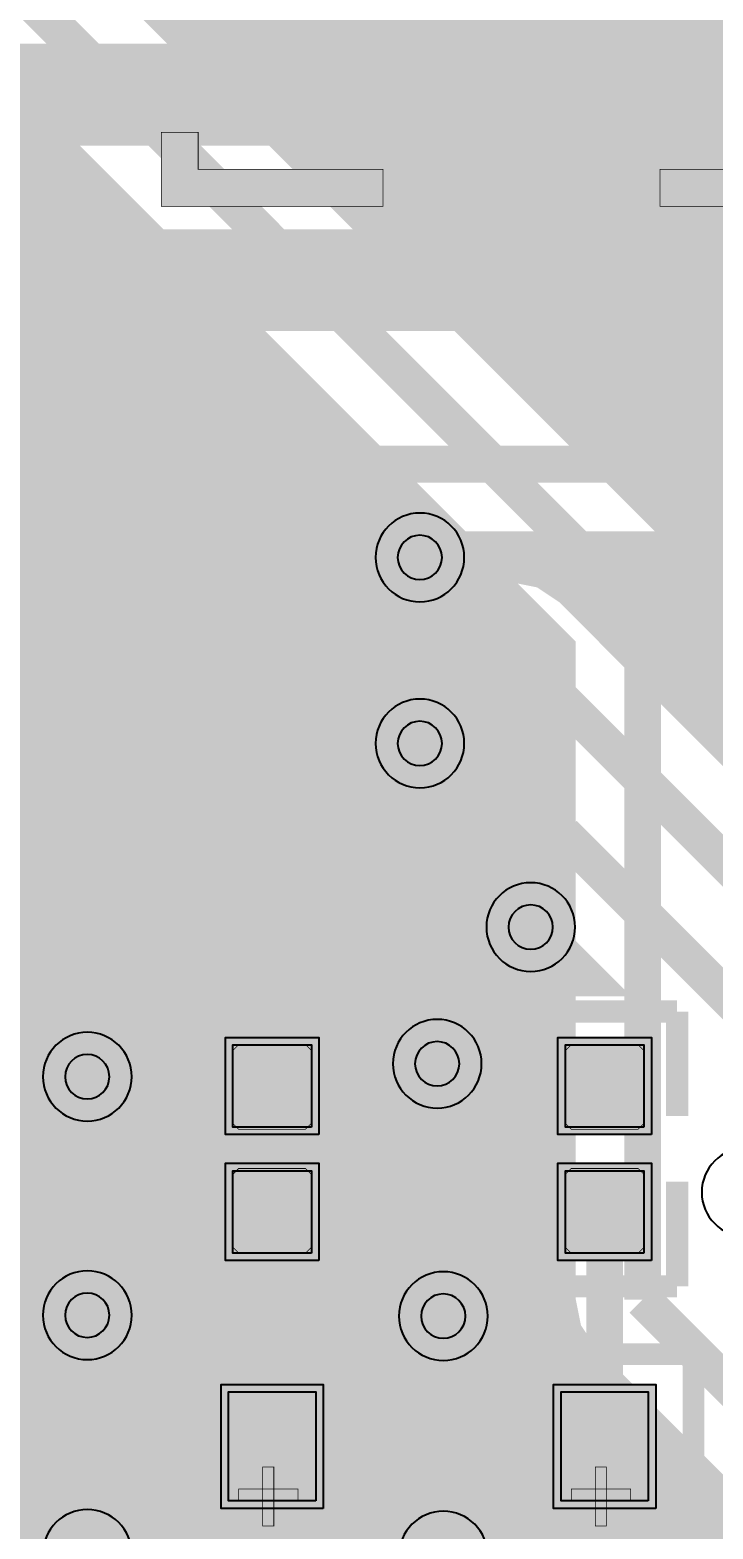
# Model space of a CAD drawing. Header units: millimetres. Extents: x 292.6 to 386.6, y -84.8 to -44.4.
# Drawn here: x 349.87 to 354.57, y -66.87 to -56.57 of the extents above; entities that cross this region are included whole.
import ezdxf

# ---------------------------------------------------------------- set-up
doc = ezdxf.new("R2010")
doc.units = ezdxf.units.MM
doc.header["$MEASUREMENT"] = 0
for name, color, linetype, true_color in [('Bottom-Layer', 7, 'Continuous', 0x0000ff), ('Document-Layer', 7, 'Continuous', 0xffffff), ('Hole-Layer', 7, 'Continuous', 0x222222), ('Multi-Layer', 7, 'Continuous', 0xc0c0c0), ('Top-Layer', 7, 'Continuous', 0xff0000), ('Top-Paste-Mask-Layer', 7, 'Continuous', 0x808080), ('Top-Silkscreen-Layer', 7, 'Continuous', 0xffcc00), ('Top-Solder-Mask-Layer', 7, 'Continuous', 0x800080)]:
    doc.layers.add(name, color=color, linetype=linetype, true_color=true_color)

msp = doc.modelspace()

# ---------------------------------------------------------------- hatches: boundary and pattern name
at = {"layer": 'Bottom-Layer'}
for points in [[(297.031, -81.582), (297.031, -74.871), (297.079, -74.985), (297.155, -75.082), (301.791, -79.718), (301.948, -79.823), (302.134, -79.86), (304.419, -79.86), (304.713, -79.91), (304.999, -79.826), (305.219, -79.625), (305.329, -79.348), (305.307, -79.05), (305.156, -78.793), (304.908, -78.628), (304.612, -78.588), (304.329, -78.682), (304.115, -78.89), (302.335, -78.89), (297.983, -74.538), (297.983, -65.489), (298.198, -65.879), (298.545, -66.159), (298.972, -66.288), (299.415, -66.245), (299.81, -66.038), (300.098, -65.698), (300.235, -65.274), (300.203, -64.829), (300.004, -64.43), (299.67, -64.135), (300.004, -63.84), (300.203, -63.441), (300.235, -62.997), (300.098, -62.572), (299.81, -62.232), (299.415, -62.025), (298.972, -61.983), (298.545, -62.111), (298.198, -62.391), (297.983, -62.782), (297.983, -54.748), (300.003, -52.728), (304.345, -52.728), (300.775, -56.299), (300.669, -56.456), (300.632, -56.642), (300.632, -68.295), (300.669, -68.481), (300.775, -68.638), (306.775, -74.638), (306.932, -74.743), (307.118, -74.78), (307.648, -74.78), (313.399, -80.531), (313.556, -80.636), (313.742, -80.673), (316.357, -80.673), (316.651, -80.723), (316.937, -80.639), (317.157, -80.438), (317.267, -80.161), (317.245, -79.863), (317.094, -79.606), (316.846, -79.441), (316.55, -79.401), (316.267, -79.495), (316.054, -79.703), (313.943, -79.703), (308.192, -73.952), (308.034, -73.847), (307.849, -73.81), (307.319, -73.81), (301.603, -68.094), (301.603, -56.843), (303.252, -55.194), (303.338, -55.413), (303.495, -55.587), (303.703, -55.696), (303.936, -55.726), (304.032, -56.035), (304.263, -56.261), (304.574, -56.351), (304.731, -56.456), (304.916, -56.492), (313.284, -56.492), (313.571, -56.563), (313.861, -56.501), (314.094, -56.32), (314.094, -58.558), (306.198, -58.558), (305.973, -58.637), (305.848, -58.84), (305.839, -58.884), (305.837, -58.928), (305.837, -61.35), (305.831, -61.433), (305.837, -61.515), (305.837, -62.054), (305.831, -62.137), (305.837, -62.219), (305.837, -62.484), (305.885, -62.663), (306.016, -62.794), (306.195, -62.842), (307.601, -62.842), (307.78, -62.794), (307.911, -62.663), (307.959, -62.484), (307.959, -60.81), (314.28, -60.81), (314.303, -60.812), (314.326, -60.813), (325.375, -60.813), (325.554, -60.765), (325.685, -60.634), (325.733, -60.455), (325.733, -59.78), (326.156, -59.815), (326.549, -59.653), (326.825, -59.33), (326.925, -58.917), (326.925, -58.017), (326.836, -57.625), (326.587, -57.31), (326.226, -57.133), (325.824, -57.13), (325.46, -57.3), (325.205, -57.611), (324.96, -57.349), (324.619, -57.24), (324.269, -57.312), (323.998, -57.546), (323.876, -57.883), (323.935, -58.236), (323.754, -58.236), (323.575, -58.284), (323.444, -58.415), (323.396, -58.594), (323.396, -59.326), (320.018, -59.326), (320.018, -58.594), (319.97, -58.415), (319.839, -58.284), (319.66, -58.236), (319.448, -58.236), (319.507, -57.883), (319.385, -57.546), (319.115, -57.312), (318.764, -57.24), (318.423, -57.349), (318.179, -57.61), (317.923, -57.3), (317.559, -57.13), (317.158, -57.133), (316.797, -57.31), (316.547, -57.625), (316.459, -58.017), (316.459, -58.572), (316.409, -58.561), (316.358, -58.558), (316.208, -58.558), (316.208, -53.213), (316.208, -53.202), (316.207, -53.19), (316.806, -53.19), (316.593, -53.402), (316.456, -53.67), (316.409, -53.967), (316.409, -54.567), (316.503, -54.983), (316.769, -55.316), (317.153, -55.501), (317.58, -55.501), (317.964, -55.316), (318.23, -54.983), (318.325, -54.567), (318.325, -53.967), (318.278, -53.67), (318.141, -53.402), (317.928, -53.19), (325.456, -53.19), (325.243, -53.402), (325.106, -53.67), (325.058, -53.967), (325.058, -54.567), (325.153, -54.983), (325.419, -55.316), (325.803, -55.501), (326.23, -55.501), (326.614, -55.316), (326.88, -54.983), (326.975, -54.567), (326.975, -53.967), (326.928, -53.67), (326.791, -53.402), (326.577, -53.19), (342.441, -53.19), (343, -53.749), (343.002, -53.787), (343.007, -53.825), (333.076, -53.825), (332.81, -53.846), (332.574, -53.97), (332.406, -54.177), (332.333, -54.434), (332.367, -54.698), (332.503, -54.928), (332.345, -55.239), (332.367, -55.587), (332.564, -55.876), (332.273, -56.045), (332.102, -56.335), (332.096, -56.671), (332.256, -56.967), (332.256, -64.124), (330.813, -65.567), (330.813, -63.88), (330.92, -63.626), (330.915, -63.35), (330.798, -63.1), (330.589, -62.919), (330.325, -62.839), (330.051, -62.874), (330.051, -62.784), (330.266, -62.559), (330.356, -62.261), (330.299, -61.955), (330.109, -61.709), (330.332, -61.474), (330.417, -61.161), (330.344, -60.846), (330.13, -60.603), (330.219, -60.289), (330.148, -59.972), (329.935, -59.726), (329.63, -59.612), (329.307, -59.656), (329.045, -59.849), (328.906, -60.143), (328.923, -60.468), (328.369, -61.022), (328.369, -58.772), (328.356, -58.639), (328.319, -58.511), (328.319, -58.186), (328.369, -57.925), (328.319, -57.664), (328.319, -57.426), (328.369, -57.165), (328.319, -56.904), (328.319, -56.647), (328.369, -56.386), (328.319, -56.124), (328.319, -55.887), (328.365, -55.549), (328.247, -55.228), (327.992, -55), (327.661, -54.918), (327.329, -55), (327.075, -55.228), (326.957, -55.549), (327.003, -55.887), (327.003, -56.124), (326.953, -56.386), (327.003, -56.647), (327.003, -56.904), (326.953, -57.165), (327.003, -57.426), (327.003, -57.664), (326.953, -57.925), (327.003, -58.186), (327.003, -58.511), (326.965, -58.639), (326.953, -58.772), (326.953, -61.175), (323.799, -64.328), (323.601, -64.103), (323.323, -63.989), (323.024, -64.008), (322.764, -64.158), (320.166, -64.158), (319.894, -64.088), (319.617, -64.138), (319.386, -64.298), (316.67, -64.298), (316.405, -64.147), (316.1, -64.13), (315.821, -64.252), (315.625, -64.486), (315.555, -64.783), (315.625, -65.08), (315.821, -65.314), (316.1, -65.435), (316.405, -65.419), (316.67, -65.268), (319.454, -65.268), (319.784, -65.409), (320.139, -65.357), (320.415, -65.128), (322.764, -65.128), (322.829, -65.182), (322.901, -65.227), (319.286, -68.841), (319.103, -69.159), (319.103, -69.525), (319.286, -69.843), (319.603, -70.026), (319.97, -70.026), (320.287, -69.843), (327.735, -62.396), (327.735, -65.611), (327.586, -65.869), (327.565, -66.166), (327.676, -66.442), (327.896, -66.642), (327.826, -66.713), (327.72, -66.87), (327.684, -67.056), (327.684, -68.333), (327.318, -68.699), (327.212, -68.856), (327.176, -69.042), (327.176, -69.545), (327.041, -69.762), (326.998, -70.013), (327.053, -70.262), (313.538, -70.262), (312.214, -68.938), (316.414, -68.938), (316.679, -69.089), (316.983, -69.106), (317.263, -68.984), (317.459, -68.75), (317.529, -68.453), (317.459, -68.156), (317.263, -67.922), (316.983, -67.8), (316.679, -67.817), (316.414, -67.968), (311.244, -67.968), (311.122, -67.846), (310.844, -67.66), (310.516, -67.595), (307.823, -67.595), (305.405, -65.177), (305.405, -64.41), (305.694, -64.294), (305.898, -64.057), (305.972, -63.754), (305.898, -63.451), (305.694, -63.215), (305.405, -63.098), (305.405, -62.908), (305.32, -62.535), (305.082, -62.237), (304.738, -62.071), (304.356, -62.071), (304.012, -62.237), (303.773, -62.535), (303.688, -62.908), (303.688, -63.109), (303.417, -63.235), (303.229, -63.467), (303.161, -63.759), (303.229, -64.05), (303.417, -64.282), (303.688, -64.408), (303.688, -65.532), (303.754, -65.861), (303.94, -66.139), (306.861, -69.06), (307.139, -69.246), (307.468, -69.311), (310.16, -69.311), (312.551, -71.702), (311.873, -71.702), (311.641, -71.562), (311.372, -71.526), (311.111, -71.601), (310.902, -71.773), (310.78, -72.015), (310.765, -72.286), (310.714, -72.286), (310.446, -72.134), (310.14, -72.119), (309.859, -72.244), (309.665, -72.483), (309.599, -72.783), (309.241, -72.756), (308.922, -72.92), (308.734, -73.226), (308.734, -73.585), (308.92, -73.891), (309.239, -74.056), (309.597, -74.03), (309.889, -73.822), (309.954, -73.836), (310.02, -73.84), (310.504, -73.84), (310.639, -73.821), (310.764, -73.764), (318.316, -73.764), (320.663, -76.111), (320.82, -76.216), (321.006, -76.253), (327.712, -76.253), (327.832, -76.238), (327.945, -76.193), (326.142, -77.997), (326.037, -78.154), (326, -78.34), (326, -78.718), (325.849, -78.983), (325.832, -79.288), (325.954, -79.567), (326.188, -79.763), (326.485, -79.833), (326.782, -79.763), (327.016, -79.567), (327.137, -79.288), (327.121, -78.983), (326.97, -78.718), (326.97, -78.541), (329.969, -75.542), (332.035, -75.542), (332.296, -75.692), (332.597, -75.711), (332.875, -75.595), (333.073, -75.367), (333.15, -75.076), (333.089, -74.78), (335.334, -74.78), (336.911, -76.357), (336.931, -76.643), (337.07, -76.894), (337.302, -77.062), (337.583, -77.117), (339.444, -78.978), (339.525, -79.272), (339.728, -79.499), (340.012, -79.611), (340.316, -79.583), (340.576, -79.423), (340.736, -79.164), (340.763, -78.86), (340.651, -78.576), (340.424, -78.372), (340.13, -78.291), (338.227, -76.388), (338.148, -76.135), (337.976, -75.933), (337.74, -75.814), (335.878, -73.952), (335.72, -73.847), (335.535, -73.81), (335.309, -73.81), (336.397, -72.722), (336.449, -73.032), (336.638, -73.284), (336.922, -73.42), (337.236, -73.41), (337.511, -73.256), (337.644, -73.256), (337.669, -73.526), (337.801, -73.763), (338.016, -73.928), (338.279, -73.993), (338.798, -74.511), (338.955, -74.616), (339.141, -74.653), (363.094, -74.653), (363.279, -74.616), (363.437, -74.511), (367.882, -70.066), (367.987, -69.909), (368.024, -69.723), (368.024, -66.492), (368.175, -66.227), (368.191, -65.923), (368.07, -65.643), (367.836, -65.447), (367.539, -65.377), (367.242, -65.447), (367.008, -65.643), (366.886, -65.923), (366.903, -66.227), (367.054, -66.492), (367.054, -69.522), (362.893, -73.683), (362.614, -73.683), (364.58, -71.717), (364.685, -71.56), (364.722, -71.374), (364.722, -67.762), (364.896, -67.493), (364.924, -67.174), (364.798, -66.879), (364.798, -65.933), (364.956, -65.643), (364.954, -65.313), (364.793, -65.024), (365.081, -65.024), (365.346, -65.16), (365.645, -65.165), (365.915, -65.039), (366.103, -64.807), (366.17, -64.516), (366.103, -64.225), (365.915, -63.994), (365.645, -63.868), (365.346, -63.873), (365.081, -64.008), (362.301, -64.008), (362.035, -63.873), (361.737, -63.868), (361.466, -63.994), (361.279, -64.225), (361.212, -64.516), (361.279, -64.807), (361.466, -65.039), (361.737, -65.165), (362.035, -65.16), (362.301, -65.024), (363.832, -65.024), (363.671, -65.313), (363.67, -65.643), (363.828, -65.933), (363.828, -66.783), (363.643, -67.059), (363.615, -67.39), (363.752, -67.693), (363.752, -71.173), (361.75, -73.175), (359.614, -73.175), (359.789, -72.896), (359.807, -72.567), (359.666, -72.27), (359.399, -72.078), (359.072, -72.037), (358.766, -72.159), (358.538, -72.159), (358.743, -71.905), (358.802, -71.584), (358.701, -71.273), (358.464, -71.049), (358.148, -70.965), (357.831, -71.042), (353.106, -71.042), (352.851, -70.894), (352.557, -70.871), (352.283, -70.977), (352.081, -71.192), (351.993, -71.473), (352.035, -71.765), (352.199, -72.01), (352.452, -72.159), (342.591, -72.159), (342.276, -71.995), (341.922, -72.017), (341.63, -72.219), (341.483, -72.542), (341.524, -72.894), (341.741, -73.175), (339.66, -73.175), (338.979, -72.494), (340.311, -72.494), (340.524, -72.703), (340.807, -72.796), (341.103, -72.757), (341.351, -72.591), (341.502, -72.334), (341.524, -72.036), (341.414, -71.759), (341.194, -71.558), (340.908, -71.474), (340.614, -71.524), (336.833, -71.524), (338.038, -70.319), (344.21, -70.319), (344.47, -70.479), (344.773, -70.506), (345.057, -70.395), (345.261, -70.168), (345.341, -69.874), (345.282, -69.575), (345.095, -69.334), (344.82, -69.202), (344.515, -69.208), (344.244, -69.349), (344.064, -69.349), (344.072, -69.25), (344.064, -69.151), (351.582, -69.151), (351.378, -69.338), (351.268, -69.592), (351.271, -69.868), (351.386, -70.119), (351.594, -70.302), (351.858, -70.384), (352.133, -70.35), (352.37, -70.208), (358.067, -70.208), (359.51, -71.652), (359.592, -71.949), (359.801, -72.177), (360.089, -72.286), (360.396, -72.252), (360.655, -72.084), (360.718, -72.424), (360.944, -72.685), (361.271, -72.798), (361.61, -72.73), (361.869, -72.501), (361.978, -72.173), (361.906, -71.834), (361.674, -71.578), (361.674, -68.354), (362.215, -68.895), (362.325, -69.179), (362.551, -69.383), (362.844, -69.465), (363.143, -69.408), (363.384, -69.223), (363.518, -68.949), (363.515, -68.645), (363.377, -68.374), (363.132, -68.193), (362.832, -68.141), (361.405, -66.713), (361.247, -66.608), (361.062, -66.571), (356.869, -66.571), (356.187, -65.89), (356.097, -65.578), (355.87, -65.347), (355.56, -65.251), (355.242, -65.313), (354.991, -65.519), (354.686, -65.214), (354.958, -65.203), (355.203, -65.082), (355.379, -64.874), (355.456, -64.612), (355.421, -64.341), (355.28, -64.108), (355.28, -63.365), (355.523, -63.412), (355.767, -63.366), (355.977, -63.234), (364.813, -63.234), (365.058, -63.372), (365.338, -63.396), (365.603, -63.301), (365.805, -63.105), (365.908, -62.843), (365.892, -62.562), (365.761, -62.313), (365.539, -62.14), (365.559, -61.942), (365.519, -61.748), (365.738, -61.468), (365.781, -61.115), (365.636, -60.791), (365.344, -60.588), (364.989, -60.565), (364.674, -60.729), (363.597, -60.729), (363.398, -60.601), (363.168, -60.551), (361.583, -58.966), (361.425, -58.861), (361.24, -58.824), (356.998, -58.824), (356.812, -58.861), (356.655, -58.966), (354.569, -61.052), (354.569, -60.586), (354.532, -60.401), (354.427, -60.243), (349.325, -55.141), (352.171, -55.141), (352.211, -55.569), (352.398, -55.956), (352.709, -56.253), (353.104, -56.423), (353.533, -56.443), (353.942, -56.311), (354.28, -56.045), (354.503, -55.678), (354.583, -55.255), (354.51, -54.832), (354.293, -54.46), (353.96, -54.188), (353.553, -54.05), (353.124, -54.063), (353.078, -54.018), (352.864, -53.875), (352.613, -53.825), (345.969, -53.825), (345.953, -53.548), (345.824, -53.302), (345.606, -53.131), (345.337, -53.063), (344.321, -52.047), (382.315, -52.047), (382.315, -81.582)], [(333.084, -64.668), (333.189, -64.511), (333.226, -64.325), (333.226, -57), (334.482, -57), (334.667, -56.963), (334.825, -56.858), (335.064, -56.619), (335.333, -56.551), (335.551, -56.38), (335.68, -56.134), (335.697, -55.857), (348.669, -55.857), (353.599, -60.787), (353.599, -65.298), (353.636, -65.484), (353.741, -65.641), (355.535, -67.435), (335.568, -67.435), (335.239, -67.5), (334.961, -67.686), (332.385, -70.262), (330.047, -70.262), (330.102, -70.013), (330.059, -69.762), (329.924, -69.545), (329.924, -67.361), (330.251, -67.459), (330.584, -67.38), (330.833, -67.146), (330.933, -66.819)], [(346.861, -58.409), (346.581, -58.405), (346.324, -58.516), (346.137, -58.723), (346.051, -58.989), (346.082, -59.267), (346.226, -59.507), (346.226, -62.611), (346.262, -62.797), (346.368, -62.954), (347.523, -64.109), (347.68, -64.214), (347.866, -64.251), (349.815, -64.251), (350.133, -64.416), (350.49, -64.391), (350.782, -64.184), (350.924, -63.855), (350.874, -63.5), (350.648, -63.223), (352.186, -63.223), (352.186, -63.226), (352.036, -63.491), (352.019, -63.795), (352.141, -64.075), (352.375, -64.27), (352.672, -64.34), (352.968, -64.27), (353.202, -64.074), (353.324, -63.794), (353.308, -63.49), (353.157, -63.225), (353.157, -62.992), (353.12, -62.806), (353.015, -62.649), (352.761, -62.395), (352.603, -62.29), (352.418, -62.253), (348.182, -62.253), (347.831, -61.902), (347.831, -58.364), (347.982, -58.099), (347.998, -57.795), (347.877, -57.515), (347.643, -57.319), (347.346, -57.249), (347.049, -57.319), (346.815, -57.515), (346.693, -57.795), (346.709, -58.099), (346.861, -58.364)]]:
    msp.add_hatch(color=256, dxfattribs=at).paths.add_polyline_path(points)
at = {"layer": 'Document-Layer'}
for points in [[(352.299, -57.785), (350.775, -57.785), (350.775, -57.277), (351.029, -57.277), (351.029, -57.531), (352.299, -57.531)], [(352.299, -57.785), (350.775, -57.785), (350.775, -57.277), (351.029, -57.277), (351.029, -57.531), (352.299, -57.531)], [(359.792, -57.785), (359.792, -57.531), (354.204, -57.531), (354.204, -57.785)], [(359.792, -57.785), (359.792, -57.531), (354.204, -57.531), (354.204, -57.785)], [(351.473, -66.853), (351.473, -66.447), (351.549, -66.447), (351.549, -66.853)], [(351.473, -66.853), (351.473, -66.447), (351.549, -66.447), (351.549, -66.853)], [(353.759, -66.853), (353.759, -66.447), (353.835, -66.447), (353.835, -66.853)], [(353.759, -66.853), (353.759, -66.447), (353.835, -66.447), (353.835, -66.853)], [(351.715, -66.675), (351.308, -66.675), (351.308, -66.599), (351.715, -66.599)], [(351.715, -66.675), (351.308, -66.675), (351.308, -66.599), (351.715, -66.599)], [(354.001, -66.675), (353.594, -66.675), (353.594, -66.599), (354.001, -66.599)], [(354.001, -66.675), (353.594, -66.675), (353.594, -66.599), (354.001, -66.599)]]:
    msp.add_hatch(color=256, dxfattribs=at).paths.add_polyline_path(points)
at = {"layer": 'Top-Layer'}
for points in [[(357.22, -59.413), (357.2, -59.479), (357.194, -59.547), (357.194, -59.903), (357.062, -59.903), (356.876, -59.94), (356.719, -60.045), (355.766, -60.998), (355.661, -61.155), (355.624, -61.341), (355.624, -62.093), (355.409, -62.096), (355.207, -62.167), (353.526, -60.485), (353.368, -60.38), (353.183, -60.343), (350.09, -60.343), (350.074, -60.265), (350.04, -60.193), (350.074, -60.121), (350.09, -60.043), (354.59, -60.043), (354.775, -60.006), (354.933, -59.901), (355.421, -59.413)], [(350.04, -61.463), (350.074, -61.391), (350.09, -61.313), (352.982, -61.313), (353.282, -61.613), (350.09, -61.613), (350.074, -61.535)], [(353.339, -62.583), (353.944, -63.188), (353.553, -63.188), (353.528, -63.189), (353.503, -63.192), (353.124, -63.192), (352.869, -63.044), (352.576, -63.021), (352.302, -63.127), (352.1, -63.341), (351.972, -63.229), (351.807, -63.188), (351.267, -63.188), (351.138, -63.212), (351.026, -63.281), (350.719, -63.281), (350.425, -63.122), (350.092, -63.126), (350.092, -62.918), (350.079, -62.822), (350.04, -62.733), (350.074, -62.661), (350.09, -62.583)], [(351.807, -64.112), (351.267, -64.112), (351.267, -63.546), (351.807, -63.546)], [(354.093, -64.112), (353.553, -64.112), (353.553, -63.546), (354.093, -63.546)], [(350.092, -66.358), (350.092, -65.458), (350.079, -65.362), (350.04, -65.273), (350.079, -65.184), (350.092, -65.088), (350.092, -64.406), (350.425, -64.41), (350.719, -64.251), (350.937, -64.251), (350.939, -64.257), (350.941, -64.262), (350.917, -64.335), (350.909, -64.412), (350.909, -64.978), (350.946, -65.138), (351.052, -65.264), (351.052, -65.624), (350.925, -65.755), (350.879, -65.931), (350.879, -66.681), (350.904, -66.815), (350.978, -66.929), (350.904, -67.043), (350.879, -67.177), (350.879, -67.927), (350.927, -68.106), (351.058, -68.237), (351.237, -68.285), (351.837, -68.285), (352.016, -68.237), (352.147, -68.106), (352.195, -67.927), (352.195, -67.177), (352.169, -67.043), (352.095, -66.929), (352.169, -66.815), (352.195, -66.681), (352.195, -65.931), (352.149, -65.755), (352.022, -65.624), (352.022, -65.264), (352.127, -65.138), (352.165, -64.978), (352.165, -64.412), (352.157, -64.335), (352.132, -64.262), (352.157, -64.189), (352.165, -64.112), (352.165, -64.105), (352.457, -64.304), (352.81, -64.325), (353.124, -64.162), (353.198, -64.162), (353.209, -64.213), (353.227, -64.262), (353.203, -64.335), (353.195, -64.412), (353.195, -64.978), (353.232, -65.138), (353.338, -65.264), (353.338, -65.624), (353.211, -65.755), (353.165, -65.931), (353.165, -66.681), (353.19, -66.815), (353.264, -66.929), (353.19, -67.043), (353.165, -67.177), (353.165, -67.927), (353.213, -68.106), (353.344, -68.237), (353.523, -68.285), (354.123, -68.285), (354.246, -68.264), (354.354, -68.201), (354.354, -70.284), (353.292, -71.346), (353.14, -71.076), (352.882, -70.904), (352.574, -70.869), (352.284, -70.977), (352.074, -71.205), (351.991, -71.504), (351.844, -71.651), (350.853, -71.651), (350.995, -71.327), (350.994, -70.972), (350.85, -70.649), (350.587, -70.411), (350.251, -70.299), (350.155, -70.203), (351.46, -70.203), (351.724, -70.357), (352.028, -70.377), (352.309, -70.258), (352.507, -70.026), (352.581, -69.73), (352.514, -69.433), (352.321, -69.197), (352.042, -69.072), (351.738, -69.085), (351.471, -69.233), (350.09, -69.233), (350.074, -69.155), (350.04, -69.083), (350.079, -68.994), (350.092, -68.898), (350.092, -67.998), (350.079, -67.902), (350.04, -67.813), (350.079, -67.724), (350.092, -67.628), (350.092, -66.728), (350.079, -66.632), (350.04, -66.543), (350.079, -66.454)], [(351.807, -64.978), (351.267, -64.978), (351.267, -64.412), (351.807, -64.412)], [(354.093, -64.978), (353.553, -64.978), (353.553, -64.412), (354.093, -64.412)], [(351.837, -66.681), (351.237, -66.681), (351.237, -65.931), (351.837, -65.931)], [(354.123, -66.681), (353.523, -66.681), (353.523, -65.931), (354.123, -65.931)]]:
    msp.add_hatch(color=256, dxfattribs=at).paths.add_polyline_path(points)
at = {"layer": 'Top-Paste-Mask-Layer'}
for points in [[(351.767, -64.127), (351.307, -64.127), (351.267, -64.087), (351.267, -63.586), (351.307, -63.546), (351.767, -63.546), (351.807, -63.586), (351.807, -64.087)], [(351.767, -64.127), (351.307, -64.127), (351.267, -64.087), (351.267, -63.586), (351.307, -63.546), (351.767, -63.546), (351.807, -63.586), (351.807, -64.087)], [(354.053, -64.127), (353.593, -64.127), (353.553, -64.087), (353.553, -63.586), (353.593, -63.546), (354.053, -63.546), (354.093, -63.586), (354.093, -64.087)], [(354.053, -64.127), (353.593, -64.127), (353.553, -64.087), (353.553, -63.586), (353.593, -63.546), (354.053, -63.546), (354.093, -63.586), (354.093, -64.087)], [(351.767, -64.397), (351.307, -64.397), (351.267, -64.437), (351.267, -64.938), (351.307, -64.978), (351.767, -64.978), (351.807, -64.938), (351.807, -64.437)], [(351.767, -64.397), (351.307, -64.397), (351.267, -64.437), (351.267, -64.938), (351.307, -64.978), (351.767, -64.978), (351.807, -64.938), (351.807, -64.437)], [(354.053, -64.397), (353.593, -64.397), (353.553, -64.437), (353.553, -64.938), (353.593, -64.978), (354.053, -64.978), (354.093, -64.938), (354.093, -64.437)], [(354.053, -64.397), (353.593, -64.397), (353.553, -64.437), (353.553, -64.938), (353.593, -64.978), (354.053, -64.978), (354.093, -64.938), (354.093, -64.437)], [(351.837, -66.681), (351.237, -66.681), (351.237, -65.931), (351.837, -65.931)], [(354.123, -66.681), (353.523, -66.681), (353.523, -65.931), (354.123, -65.931)]]:
    msp.add_hatch(color=256, dxfattribs=at).paths.add_polyline_path(points)
at = {"layer": 'Top-Solder-Mask-Layer'}
for points in [[(351.858, -64.163), (351.216, -64.163), (351.216, -63.496), (351.858, -63.496)], [(354.144, -64.163), (353.502, -64.163), (353.502, -63.496), (354.144, -63.496)], [(351.858, -65.029), (351.216, -65.029), (351.216, -64.361), (351.858, -64.361)], [(354.144, -65.029), (353.502, -65.029), (353.502, -64.361), (354.144, -64.361)], [(351.888, -66.732), (351.186, -66.732), (351.186, -65.88), (351.888, -65.88)], [(354.174, -66.732), (353.472, -66.732), (353.472, -65.88), (354.174, -65.88)]]:
    msp.add_hatch(color=256, dxfattribs=at).paths.add_polyline_path(points)

# ---------------------------------------------------------------- linework, layer by layer
at = {"layer": 'Bottom-Layer'}
for points, const_width in [([(363.597, -60.729), (363.398, -60.601), (363.168, -60.551), (361.583, -58.966), (361.425, -58.861), (361.24, -58.824), (356.998, -58.824), (356.812, -58.861), (356.655, -58.966), (354.569, -61.052), (354.569, -60.586), (354.532, -60.401), (354.427, -60.243), (349.325, -55.141)], 0.0508), ([(354.084, -60.586), (348.87, -55.372)], 0.254), ([(333.226, -57), (334.482, -57), (334.667, -56.963), (334.825, -56.858), (335.064, -56.619), (335.333, -56.551), (335.551, -56.38), (335.68, -56.134), (335.697, -55.857), (348.669, -55.857), (353.599, -60.787), (353.599, -65.298), (353.636, -65.484), (353.741, -65.641), (355.535, -67.435), (335.568, -67.435), (335.239, -67.5), (334.961, -67.686), (332.385, -70.262)], 0.0508), ([(354.084, -65.298), (354.084, -60.586)], 0.254), ([(349.815, -64.251), (350.133, -64.416), (350.49, -64.391), (350.782, -64.184), (350.924, -63.855), (350.874, -63.5), (350.648, -63.223), (352.186, -63.223), (352.186, -63.226), (352.036, -63.491), (352.019, -63.795), (352.141, -64.075), (352.375, -64.27), (352.672, -64.34), (352.968, -64.27), (353.202, -64.074), (353.324, -63.794), (353.308, -63.49), (353.157, -63.225), (353.157, -62.992), (353.12, -62.806), (353.015, -62.649), (352.761, -62.395), (352.603, -62.29), (352.418, -62.253), (348.182, -62.253)], 0.0508), ([(352.418, -62.738), (347.981, -62.738)], 0.254), ([(352.672, -62.992), (352.418, -62.738)], 0.254), ([(352.672, -63.677), (352.672, -62.992)], 0.254), ([(347.866, -63.766), (350.267, -63.766)], 0.254), ([(356.223, -67.437), (354.084, -65.298)], 0.254)]:
    msp.add_lwpolyline(points, dxfattribs=dict(at, const_width=const_width))
at = {"layer": 'Document-Layer', "const_width": 0.00508}
for points in [[(352.299, -57.785), (350.775, -57.785), (350.775, -57.277), (351.029, -57.277), (351.029, -57.531), (352.299, -57.531)], [(352.299, -57.785), (350.775, -57.785), (350.775, -57.277), (351.029, -57.277), (351.029, -57.531), (352.299, -57.531)], [(359.792, -57.785), (359.792, -57.531), (354.204, -57.531), (354.204, -57.785)], [(359.792, -57.785), (359.792, -57.531), (354.204, -57.531), (354.204, -57.785)], [(351.473, -66.853), (351.473, -66.447), (351.549, -66.447), (351.549, -66.853)], [(351.473, -66.853), (351.473, -66.447), (351.549, -66.447), (351.549, -66.853)], [(353.759, -66.853), (353.759, -66.447), (353.835, -66.447), (353.835, -66.853)], [(353.759, -66.853), (353.759, -66.447), (353.835, -66.447), (353.835, -66.853)], [(351.715, -66.675), (351.308, -66.675), (351.308, -66.599), (351.715, -66.599)], [(351.715, -66.675), (351.308, -66.675), (351.308, -66.599), (351.715, -66.599)], [(354.001, -66.675), (353.594, -66.675), (353.594, -66.599), (354.001, -66.599)], [(354.001, -66.675), (353.594, -66.675), (353.594, -66.599), (354.001, -66.599)]]:
    msp.add_lwpolyline(points, close=True, dxfattribs=at)
at = {"layer": 'Hole-Layer'}
for points in [[(352.4, -60.198, 1), (352.705, -60.198, 1)], [(352.4, -61.476, 1), (352.705, -61.476, 1)], [(353.162, -62.738, 1), (353.467, -62.738, 1)], [(352.519, -63.677, 1), (352.824, -63.677, 1)], [(350.114, -63.766, 1), (350.419, -63.766, 1)], [(350.114, -65.405, 1), (350.419, -65.405, 1)], [(352.561, -65.411, 1), (352.866, -65.411, 1)]]:
    msp.add_lwpolyline(points, format="xyb", close=True, dxfattribs=at)
at = {"layer": 'Multi-Layer'}
for points in [[(352.248, -60.198, 1), (352.858, -60.198, 1)], [(352.248, -61.476, 1), (352.858, -61.476, 1)], [(353.01, -62.738, 1), (353.62, -62.738, 1)], [(352.367, -63.677, 1), (352.977, -63.677, 1)], [(349.962, -63.766, 1), (350.572, -63.766, 1)], [(354.49, -64.56, 1), (355.1, -64.56, 1)], [(349.962, -65.405, 1), (350.572, -65.405, 1)], [(352.409, -65.411, 1), (353.019, -65.411, 1)], [(349.962, -67.045, 1), (350.572, -67.045, 1)], [(352.409, -67.057, 1), (353.019, -67.057, 1)]]:
    msp.add_lwpolyline(points, format="xyb", close=True, dxfattribs=at)
at = {"layer": 'Top-Layer'}
for points, const_width in [([(356.602, -57.018), (348.984, -57.018)], 0.7), ([(357.827, -58.293), (348.989, -58.293)], 0.7), ([(354.59, -59.558), (355.22, -58.928)], 0.254), ([(348.984, -59.558), (354.59, -59.558)], 0.254), ([(355.207, -62.167), (353.526, -60.485), (353.368, -60.38), (353.183, -60.343), (350.09, -60.343), (350.074, -60.265), (350.04, -60.193), (350.074, -60.121), (350.09, -60.043), (354.59, -60.043), (354.775, -60.006)], 0.0508), ([(348.984, -60.828), (353.183, -60.828)], 0.254), ([(353.183, -60.828), (355.104, -62.749)], 0.254), ([(348.984, -62.098), (353.54, -62.098)], 0.254), ([(353.54, -62.098), (355.601, -64.159)], 0.254), ([(352.672, -63.677), (353.67, -63.677)], 0.254), ([(353.67, -63.677), (353.823, -63.829)], 0.254), ([(350.267, -63.766), (351.473, -63.766)], 0.254), ([(351.473, -63.766), (351.537, -63.829)], 0.254), ([(352.095, -66.929), (352.169, -66.815), (352.195, -66.681), (352.195, -65.931), (352.149, -65.755), (352.022, -65.624), (352.022, -65.264), (352.127, -65.138), (352.165, -64.978), (352.165, -64.412), (352.157, -64.335), (352.132, -64.262), (352.157, -64.189), (352.165, -64.112), (352.165, -64.105), (352.457, -64.304), (352.81, -64.325), (353.124, -64.162), (353.198, -64.162), (353.209, -64.213), (353.227, -64.262), (353.203, -64.335), (353.195, -64.412), (353.195, -64.978), (353.232, -65.138), (353.338, -65.264), (353.338, -65.624), (353.211, -65.755), (353.165, -65.931), (353.165, -66.681), (353.19, -66.815), (353.264, -66.929)], 0.0508), ([(350.092, -67.628), (350.092, -66.728), (350.079, -66.632), (350.04, -66.543), (350.079, -66.454), (350.092, -66.358), (350.092, -65.458), (350.079, -65.362), (350.04, -65.273), (350.079, -65.184), (350.092, -65.088), (350.092, -64.406), (350.425, -64.41), (350.719, -64.251), (350.937, -64.251), (350.939, -64.257), (350.941, -64.262), (350.917, -64.335), (350.909, -64.412), (350.909, -64.978), (350.946, -65.138), (351.052, -65.264), (351.052, -65.624), (350.925, -65.755), (350.879, -65.931), (350.879, -66.681), (350.904, -66.815), (350.978, -66.929)], 0.0508), ([(351.537, -66.306), (351.537, -64.695)], 0.254), ([(353.823, -66.306), (353.823, -64.695)], 0.254)]:
    msp.add_lwpolyline(points, dxfattribs=dict(at, const_width=const_width))
at = {"layer": 'Top-Layer', "const_width": 0.0508}
for points in [[(350.04, -61.463), (350.074, -61.391), (350.09, -61.313), (352.982, -61.313), (353.282, -61.613), (350.09, -61.613), (350.074, -61.535)], [(353.339, -62.583), (353.944, -63.188), (353.553, -63.188), (353.528, -63.189), (353.503, -63.192), (353.124, -63.192), (352.869, -63.044), (352.576, -63.021), (352.302, -63.127), (352.1, -63.341), (351.972, -63.229), (351.807, -63.188), (351.267, -63.188), (351.138, -63.212), (351.026, -63.281), (350.719, -63.281), (350.425, -63.122), (350.092, -63.126), (350.092, -62.918), (350.079, -62.822), (350.04, -62.733), (350.074, -62.661), (350.09, -62.583)]]:
    msp.add_lwpolyline(points, close=True, dxfattribs=at)
at = {"layer": 'Top-Layer'}
for points in [[(351.807, -64.112), (351.267, -64.112), (351.267, -63.546), (351.807, -63.546)], [(354.093, -64.112), (353.553, -64.112), (353.553, -63.546), (354.093, -63.546)], [(351.807, -64.978), (351.267, -64.978), (351.267, -64.412), (351.807, -64.412)], [(354.093, -64.978), (353.553, -64.978), (353.553, -64.412), (354.093, -64.412)], [(351.837, -66.681), (351.237, -66.681), (351.237, -65.931), (351.837, -65.931)], [(354.123, -66.681), (353.523, -66.681), (353.523, -65.931), (354.123, -65.931)]]:
    msp.add_lwpolyline(points, close=True, dxfattribs=at)
at = {"layer": 'Top-Paste-Mask-Layer', "const_width": 0.00508}
for points in [[(351.767, -64.127), (351.307, -64.127), (351.267, -64.087), (351.267, -63.586), (351.307, -63.546), (351.767, -63.546), (351.807, -63.586), (351.807, -64.087)], [(351.767, -64.127), (351.307, -64.127), (351.267, -64.087), (351.267, -63.586), (351.307, -63.546), (351.767, -63.546), (351.807, -63.586), (351.807, -64.087)], [(354.053, -64.127), (353.593, -64.127), (353.553, -64.087), (353.553, -63.586), (353.593, -63.546), (354.053, -63.546), (354.093, -63.586), (354.093, -64.087)], [(354.053, -64.127), (353.593, -64.127), (353.553, -64.087), (353.553, -63.586), (353.593, -63.546), (354.053, -63.546), (354.093, -63.586), (354.093, -64.087)], [(351.767, -64.397), (351.307, -64.397), (351.267, -64.437), (351.267, -64.938), (351.307, -64.978), (351.767, -64.978), (351.807, -64.938), (351.807, -64.437)], [(351.767, -64.397), (351.307, -64.397), (351.267, -64.437), (351.267, -64.938), (351.307, -64.978), (351.767, -64.978), (351.807, -64.938), (351.807, -64.437)], [(354.053, -64.397), (353.593, -64.397), (353.553, -64.437), (353.553, -64.938), (353.593, -64.978), (354.053, -64.978), (354.093, -64.938), (354.093, -64.437)], [(354.053, -64.397), (353.593, -64.397), (353.553, -64.437), (353.553, -64.938), (353.593, -64.978), (354.053, -64.978), (354.093, -64.938), (354.093, -64.437)]]:
    msp.add_lwpolyline(points, close=True, dxfattribs=at)
at = {"layer": 'Top-Paste-Mask-Layer'}
for points in [[(351.837, -66.681), (351.237, -66.681), (351.237, -65.931), (351.837, -65.931)], [(354.123, -66.681), (353.523, -66.681), (353.523, -65.931), (354.123, -65.931)]]:
    msp.add_lwpolyline(points, close=True, dxfattribs=at)
at = {"layer": 'Top-Silkscreen-Layer'}
for points, const_width in [([(350.902, -57.404), (350.902, -57.658)], 0.254), ([(350.902, -57.404), (350.902, -57.658)], 0.254), ([(350.902, -57.658), (352.172, -57.658)], 0.254), ([(350.902, -57.658), (352.172, -57.658)], 0.254), ([(354.331, -57.658), (359.665, -57.658)], 0.254), ([(354.331, -57.658), (359.665, -57.658)], 0.254), ([(352.035, -63.318), (351.038, -63.318)], 0.152), ([(351.038, -63.318), (351.038, -64.036)], 0.152), ([(352.035, -63.318), (351.038, -63.318)], 0.152), ([(351.038, -63.318), (351.038, -64.036)], 0.152), ([(352.035, -64.036), (352.035, -63.318)], 0.152), ([(352.035, -64.036), (352.035, -63.318)], 0.152), ([(354.321, -63.318), (353.324, -63.318)], 0.152), ([(353.324, -63.318), (353.324, -64.036)], 0.152), ([(354.321, -63.318), (353.324, -63.318)], 0.152), ([(353.324, -63.318), (353.324, -64.036)], 0.152), ([(354.321, -64.036), (354.321, -63.318)], 0.152), ([(354.321, -64.036), (354.321, -63.318)], 0.152), ([(351.038, -65.206), (351.038, -64.488)], 0.152), ([(351.038, -65.206), (351.038, -64.488)], 0.152), ([(352.035, -64.488), (352.035, -65.206)], 0.152), ([(352.035, -64.488), (352.035, -65.206)], 0.152), ([(353.324, -65.206), (353.324, -64.488)], 0.152), ([(353.324, -65.206), (353.324, -64.488)], 0.152), ([(354.321, -64.488), (354.321, -65.206)], 0.152), ([(354.321, -64.488), (354.321, -65.206)], 0.152), ([(352.035, -65.206), (351.038, -65.206)], 0.152), ([(352.035, -65.206), (351.038, -65.206)], 0.152), ([(354.321, -65.206), (353.324, -65.206)], 0.152), ([(354.321, -65.206), (353.324, -65.206)], 0.152), ([(352.148, -65.672), (350.954, -65.672)], 0.15), ([(350.954, -65.672), (350.954, -66.739)], 0.15), ([(352.148, -65.672), (350.954, -65.672)], 0.15), ([(350.954, -65.672), (350.954, -66.739)], 0.15), ([(352.148, -66.739), (352.148, -65.672)], 0.15), ([(352.148, -66.739), (352.148, -65.672)], 0.15), ([(354.434, -65.672), (353.24, -65.672)], 0.15), ([(353.24, -65.672), (353.24, -66.739)], 0.15), ([(354.434, -65.672), (353.24, -65.672)], 0.15), ([(353.24, -65.672), (353.24, -66.739)], 0.15), ([(354.434, -66.739), (354.434, -65.672)], 0.15), ([(354.434, -66.739), (354.434, -65.672)], 0.15)]:
    msp.add_lwpolyline(points, dxfattribs=dict(at, const_width=const_width))
at = {"layer": 'Top-Solder-Mask-Layer'}
for points in [[(351.858, -64.163), (351.216, -64.163), (351.216, -63.496), (351.858, -63.496)], [(354.144, -64.163), (353.502, -64.163), (353.502, -63.496), (354.144, -63.496)], [(351.858, -65.029), (351.216, -65.029), (351.216, -64.361), (351.858, -64.361)], [(354.144, -65.029), (353.502, -65.029), (353.502, -64.361), (354.144, -64.361)], [(351.888, -66.732), (351.186, -66.732), (351.186, -65.88), (351.888, -65.88)], [(354.174, -66.732), (353.472, -66.732), (353.472, -65.88), (354.174, -65.88)]]:
    msp.add_lwpolyline(points, close=True, dxfattribs=at)

doc.saveas('drawing.dxf')
